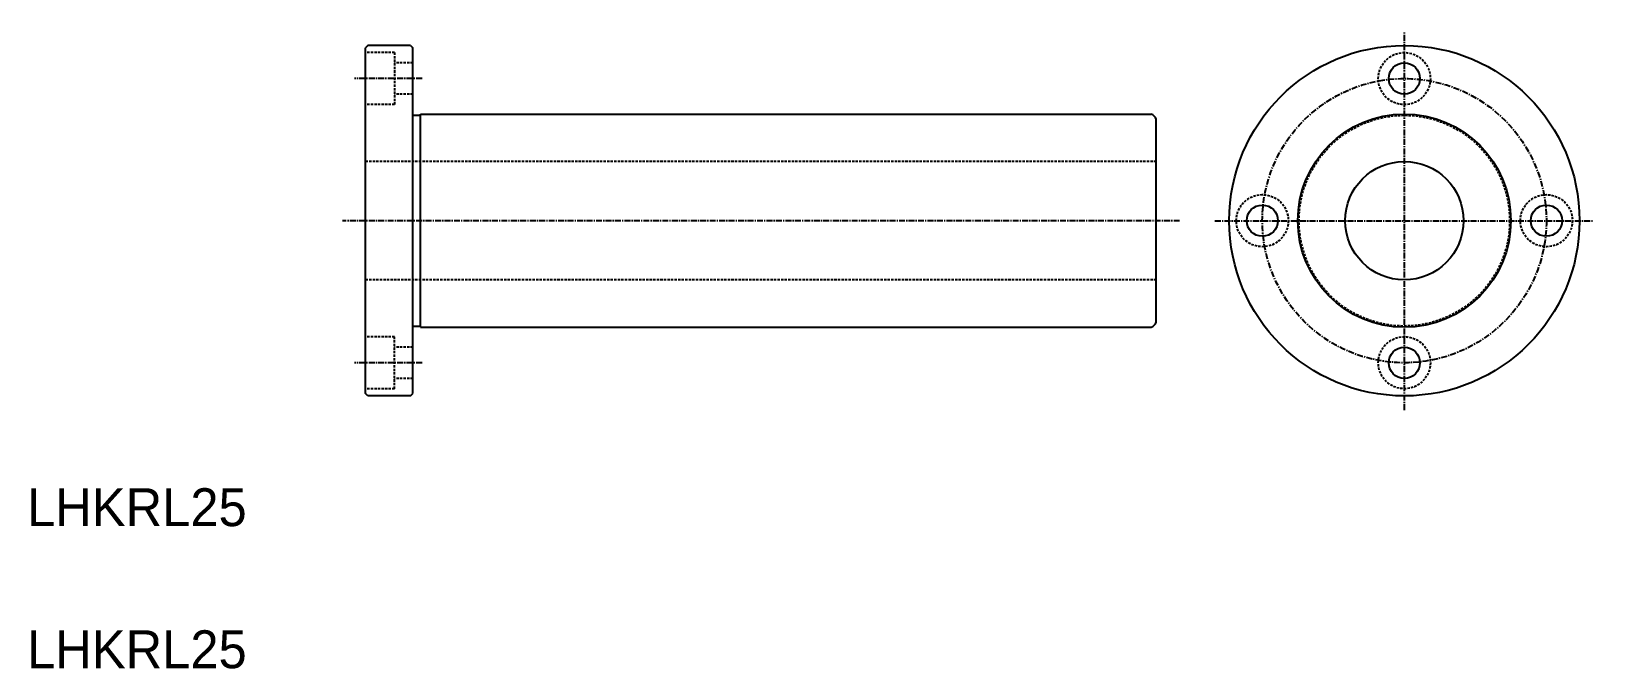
# Model space of a CAD drawing. Extents: x 308 to 638, y 188 to 322.
import ezdxf

# ---------------------------------------------------------------- set-up
doc = ezdxf.new("R2010")
doc.units = 0
doc.linetypes.add('CENTER', pattern=[2, 1.25, -0.25, 0.25, -0.25])
doc.linetypes.add('DASHED', pattern=[0.75, 0.5, -0.25])
doc.layers.get('0').update_dxf_attribs({"linetype": 'CONTINUOUS'})
doc.layers.add('CENTER', color=1, linetype='CENTER')

msp = doc.modelspace()

# ---------------------------------------------------------------- linework, layer by layer
at = {"color": 7, "linetype": 'CONTINUOUS'}
for p, q in [((379.31, 319.43), (378.81, 318.93)), ((378.81, 245.93), (378.81, 318.93)), ((388.31, 319.43), (379.31, 319.43)), ((388.31, 319.43), (388.81, 318.93)), ((388.81, 245.93), (388.81, 318.93)), ((388.81, 304.68), (390.41, 304.68)), ((390.41, 304.93), (544.72, 304.93)), ((390.41, 259.93), (390.41, 304.93)), ((545.81, 261.02), (545.81, 303.84)), ((388.81, 260.18), (390.41, 260.18)), ((390.41, 259.93), (544.72, 259.93)), ((401.93, 259.93), (401.93, 259.93)), ((415.06, 259.93), (415.06, 259.93)), ((379.31, 245.43), (378.81, 245.93)), ((388.31, 245.43), (379.31, 245.43)), ((388.31, 245.43), (388.81, 245.93))]:
    msp.add_line(p, q, dxfattribs=at)
at = {"color": 3, "linetype": 'DASHED'}
for p, q in [((384.91, 317.93), (378.81, 317.93)), ((384.91, 317.93), (384.91, 306.93)), ((388.81, 315.73), (384.91, 315.73)), ((384.91, 306.93), (378.81, 306.93)), ((388.81, 309.13), (384.91, 309.13)), ((545.81, 294.93), (378.81, 294.93)), ((545.81, 269.93), (378.81, 269.93)), ((384.91, 257.93), (378.81, 257.93)), ((384.91, 246.93), (384.91, 257.93)), ((388.81, 255.73), (384.91, 255.73)), ((388.81, 249.13), (384.91, 249.13)), ((384.91, 246.93), (378.81, 246.93))]:
    msp.add_line(p, q, dxfattribs=at)
at = {"color": 7, "linetype": 'CONTINUOUS'}
for centre, radius in [((598.21, 282.43), 37), ((598.21, 312.43), 3.3), ((598.21, 282.43), 22.5), ((598.21, 282.43), 12.5), ((568.21, 282.43), 3.3), ((628.21, 282.43), 3.3), ((598.21, 252.43), 3.3)]:
    msp.add_circle(centre, radius, dxfattribs=at)
at = {"color": 3, "linetype": 'DASHED'}
for centre, radius in [((598.21, 312.43), 5.5), ((598.21, 282.43), 22.25), ((568.21, 282.43), 5.5), ((628.21, 282.43), 5.5), ((598.21, 252.43), 5.5)]:
    msp.add_circle(centre, radius, dxfattribs=at)
at = {"color": 7, "linetype": 'CONTINUOUS'}
for centre, start, end in [((543.96, 303.08), 22.3316, 67.6684), ((543.96, 261.78), 292.3316, 337.6684)]:
    msp.add_arc(centre, 2, start, end, dxfattribs=at)
at = {"layer": 'CENTER', "color": 1, "linetype": 'CENTER'}
for p, q in [((598.21, 242.43), (598.21, 322.43)), ((390.73, 312.43), (376.46, 312.43)), ((550.74, 282.43), (373.91, 282.43)), ((558.21, 282.43), (638.21, 282.43)), ((390.73, 252.43), (376.46, 252.43))]:
    msp.add_line(p, q, dxfattribs=at)
msp.add_circle((598.21, 282.43), 30, dxfattribs=at)

# ---------------------------------------------------------------- texts
at = {"color": 7, "linetype": 'CONTINUOUS'}
for p in [(307.32, 217.93), (307.32, 187.93)]:
    msp.add_text('LHKRL25', height=8, dxfattribs=at).set_placement(p)

doc.saveas('drawing.dxf')
